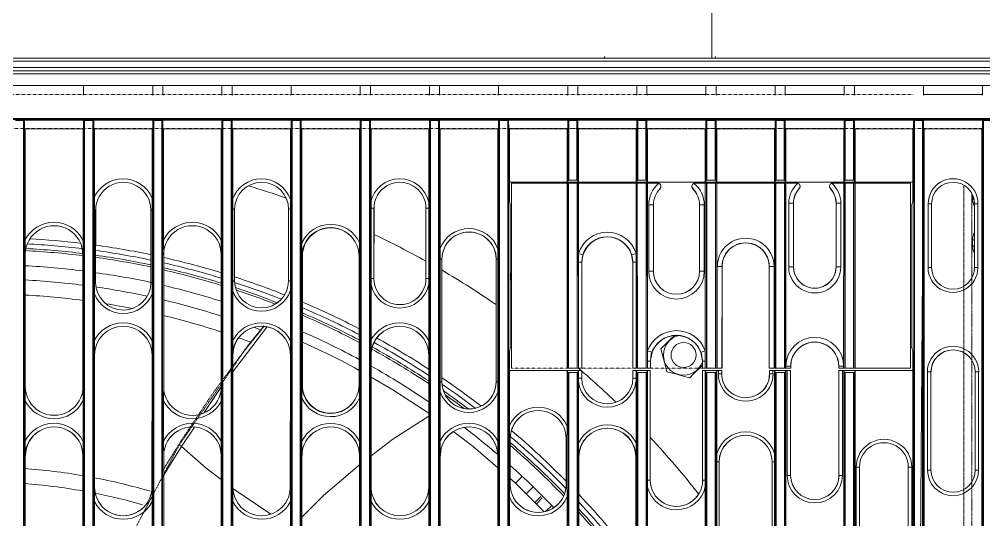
# Model space of a CAD drawing. Extents: x 43000 to 200282, y 3579 to 63943.
# Drawn here: x 113765 to 114378, y 34855 to 35173 of the extents above; entities that cross this region are included whole.
import ezdxf

# ---------------------------------------------------------------- set-up
doc = ezdxf.new("R2010")
doc.units = 0
doc.header["$MEASUREMENT"] = 0
doc.linetypes.add('PDF_IMPORT', pattern=[1, 0.8, -0.2])
doc.layers.get('0').update_dxf_attribs({"linetype": 'CONTINUOUS'})
doc.layers.add('PDF5_Geometry', color=7, linetype='CONTINUOUS')

# ---------------------------------------------------------------- blocks, each defined once
blk = doc.blocks.new('pohlad vonkajšia')
at = {"layer": 'PDF5_Geometry', "lineweight": 13}
for points in [[(15997.31, 2769.84), (16078.86, 2777.59), (16160.36, 2782.27), (16241.87, 2784.7), (16323.35, 2785.74), (16404.85, 2786.05), (16486.34, 2786.1), (16567.82, 2786.1), (16567.82, 2784.33), (16567.82, 2778.94), (16567.82, 2769.84)], [(17139.65, 2768.85), (17139.65, 2766.86), (17138.87, 2766.86), (15996.76, 2766.86), (15996.76, 2766.84)], [(15996.76, 2766.84), (15996.57, 2765.87), (15996.76, 2765.84), (15996.81, 2765.84), (17138.82, 2765.84), (17138.87, 2765.87), (17138.87, 2765.84), (17139.04, 2765.87), (17138.87, 2766.84)], [(17113.2, 2765.84), (17113.2, 2765.56), (17113.2, 2764.85), (16015.76, 2764.85), (16015.76, 2761.09)], [(16657.28, 2761.09), (16038.29, 2761.09)], [(16368.15, 2760.88), (16368.15, 2758.28), (16367.94, 2758.09)], [(16390.13, 2760.88), (16390.13, 2758.28), (16389.92, 2758.09)], [(16393.54, 2758.09), (16393.35, 2758.28), (16393.35, 2760.88)], [(16412.09, 2760.88), (16412.09, 2758.28), (16411.88, 2758.09)], [(16415.53, 2758.09), (16415.32, 2758.28), (16415.32, 2760.88)], [(16434.07, 2760.88), (16434.07, 2758.28), (16433.87, 2758.09)], [(16456.06, 2760.88), (16456.06, 2758.28), (16455.85, 2758.09)], [(16459.49, 2758.09), (16459.28, 2758.28), (16459.28, 2760.88)], [(16478.04, 2760.88), (16478.04, 2758.28), (16477.83, 2758.09)], [(16481.47, 2758.09), (16481.26, 2758.28), (16481.26, 2760.88)], [(16500.02, 2760.88), (16500.02, 2758.28), (16499.81, 2758.09)], [(16522, 2760.88), (16522, 2758.28), (16521.8, 2758.09)], [(16525.44, 2758.09), (16525.23, 2758.28), (16525.23, 2760.88)], [(16543.99, 2760.88), (16543.99, 2758.28), (16543.78, 2758.09)], [(16547.38, 2758.09), (16547.17, 2758.28), (16547.17, 2760.88)], [(16565.93, 2760.88), (16565.93, 2758.28), (16565.72, 2758.09)], [(16569.37, 2758.09), (16569.16, 2758.28), (16569.16, 2760.88)], [(16587.93, 2760.88), (16587.93, 2758.28), (16587.71, 2758.09)], [(16591.36, 2758.09), (16591.16, 2758.28), (16591.16, 2760.88)], [(16609.91, 2760.88), (16609.91, 2758.28), (16609.71, 2758.09)], [(16613.35, 2758.09), (16613.14, 2758.28), (16613.14, 2760.88)], [(16635.33, 2758.09), (16635.12, 2758.28), (16635.12, 2760.88)], [(16653.88, 2760.88), (16653.88, 2758.28), (16653.67, 2758.09)], [(16565.93, 2758.28), (16547.17, 2758.28)], [(16609.91, 2758.28), (16591.16, 2758.28)], [(16653.88, 2758.28), (16635.12, 2758.28)], [(16675.72, 2750.68), (16005.93, 2750.68), (16675.72, 2750.68)], [(16657.28, 2750.3), (16038.29, 2750.3)], [(16656.76, 2749.99), (16654.19, 2749.99), (16654.09, 2749.99), (16653.98, 2749.99), (16653.88, 2750.09), (16635.12, 2750.09), (16635, 2749.99), (16634.9, 2749.99), (16634.81, 2749.99), (16632.21, 2749.99), (16632.1, 2749.99), (16632, 2749.99), (16631.9, 2750.09), (16613.14, 2750.09), (16613.03, 2749.99), (16612.93, 2749.99), (16612.83, 2749.99), (16610.23, 2749.99), (16610.12, 2749.99), (16610.02, 2749.99), (16609.91, 2750.09), (16591.16, 2750.09), (16591.04, 2749.99), (16590.93, 2749.99), (16590.83, 2749.99), (16588.24, 2749.99), (16588.14, 2749.99), (16588.04, 2749.99), (16587.93, 2750.09), (16569.16, 2750.09), (16569.05, 2749.99), (16568.95, 2749.99), (16568.85, 2749.99), (16566.26, 2749.99), (16566.16, 2749.99), (16566.05, 2749.99), (16565.93, 2750.09), (16547.17, 2750.09), (16547.07, 2749.99), (16546.97, 2749.99), (16546.86, 2749.99), (16544.28, 2749.99), (16544.18, 2749.99), (16544.07, 2749.99), (16543.99, 2750.09), (16525.23, 2750.09), (16525.09, 2749.99), (16524.98, 2749.99), (16524.92, 2749.99), (16522.32, 2749.99), (16522.21, 2749.99), (16522.11, 2749.99), (16522, 2750.09), (16503.25, 2750.09), (16503.14, 2749.99), (16503.04, 2749.99), (16502.93, 2749.99), (16500.33, 2749.99), (16500.23, 2749.99), (16500.12, 2749.99), (16500.02, 2750.09), (16481.26, 2750.09), (16481.16, 2749.99), (16481.06, 2749.99), (16480.95, 2749.99), (16478.35, 2749.99), (16478.25, 2749.99), (16478.14, 2749.99), (16478.04, 2750.09), (16459.28, 2750.09), (16459.18, 2749.99), (16459.07, 2749.99), (16458.97, 2749.99), (16456.37, 2749.99), (16456.26, 2749.99), (16456.16, 2749.99), (16456.06, 2750.09), (16437.3, 2750.09), (16437.18, 2749.99), (16437.07, 2749.99), (16436.97, 2749.99), (16434.39, 2749.99), (16434.28, 2749.99), (16434.18, 2749.99), (16434.07, 2750.09), (16415.32, 2750.09), (16415.2, 2749.99), (16415.09, 2749.99), (16415.02, 2749.99), (16412.4, 2749.99), (16412.3, 2749.99), (16412.2, 2749.99), (16412.09, 2750.09), (16393.35, 2750.09), (16393.25, 2749.99), (16393.14, 2749.99), (16393.04, 2749.99), (16390.42, 2749.99), (16390.32, 2749.99), (16390.21, 2749.99), (16390.13, 2750.09), (16371.37, 2750.09), (16371.27, 2749.99), (16371.16, 2749.99), (16371.06, 2749.99), (16368.46, 2749.99), (16368.35, 2749.99), (16368.25, 2749.99), (16368.15, 2750.09), (16349.39, 2750.09), (16349.28, 2749.99), (16349.18, 2749.99), (16349.08, 2749.99), (16346.48, 2749.99)], [(16368.46, 2749.99), (16368.46, 2113.05), (16349.08, 2113.05), (16349.08, 2749.99)], [(16349.08, 2113.05), (16349.18, 2113.15), (16349.18, 2749.99)], [(16349.28, 2749.99), (16349.28, 2113.41), (16349.6, 2123.41)], [(16349.6, 2747.3), (16349.39, 2747.47), (16349.39, 2750.09)], [(16368.15, 2750.09), (16368.15, 2747.47), (16367.94, 2747.3)], [(16368.25, 2749.99), (16368.25, 2113.41)], [(16368.35, 2749.99), (16368.35, 2113.15), (16368.46, 2113.05)], [(16390.42, 2749.99), (16390.42, 2113.05), (16371.06, 2113.05), (16371.06, 2749.99)], [(16371.06, 2113.05), (16371.16, 2113.15), (16371.16, 2749.99)], [(16371.58, 2721.58), (16371.58, 2698.5), (16371.58, 2696.33), (16371.58, 2694.88), (16371.58, 2679.99), (16371.58, 2679.52), (16371.58, 2677.45), (16371.6, 2676.41), (16371.6, 2675.43), (16371.6, 2633.44), (16371.6, 2633.3), (16371.6, 2632.78), (16371.58, 2630.7), (16371.58, 2628.86), (16371.58, 2616.05)], [(16371.27, 2113.41), (16371.27, 2749.99)], [(16371.58, 2747.3), (16371.37, 2747.47), (16371.37, 2750.09)], [(16390.21, 2113.41), (16390.13, 2750.09), (16390.13, 2747.47), (16389.92, 2747.3)], [(16390.32, 2749.99), (16390.32, 2113.15), (16390.42, 2113.05)], [(16412.4, 2749.99), (16412.4, 2113.05), (16393.04, 2113.05), (16393.04, 2749.99)], [(16393.04, 2113.05), (16393.14, 2113.15), (16393.14, 2749.99)], [(16393.25, 2749.99), (16393.25, 2113.41)], [(16393.58, 2601.47), (16393.58, 2643.44), (16393.58, 2644.45), (16393.54, 2645.47), (16393.54, 2647.53), (16393.54, 2648), (16393.54, 2660.85), (16393.54, 2662.65), (16393.58, 2664.76), (16393.58, 2665.28), (16393.58, 2665.42), (16393.58, 2707.38), (16393.58, 2665.42), (16393.58, 2707.38), (16393.58, 2708.42), (16393.54, 2709.44), (16393.54, 2711.5), (16393.54, 2711.97), (16393.54, 2747.3), (16411.88, 2747.3), (16411.88, 2711.97), (16411.88, 2710.15), (16411.87, 2708.05), (16411.87, 2707.53), (16411.87, 2707.38), (16411.87, 2665.42), (16411.87, 2664.37), (16411.88, 2661), (16411.88, 2660.85), (16411.88, 2648), (16411.88, 2646.2), (16411.87, 2644.08), (16411.87, 2643.56), (16411.87, 2643.44), (16411.87, 2601.47)], [(16412.2, 2113.41), (16412.2, 2749.99)], [(16393.54, 2747.3), (16393.35, 2747.47), (16393.35, 2750.09)], [(16412.09, 2750.09), (16412.09, 2747.47), (16411.88, 2747.3)], [(16412.3, 2749.99), (16412.3, 2113.15), (16412.4, 2113.05)], [(16434.39, 2749.99), (16434.39, 2113.05), (16415.02, 2113.05), (16415.02, 2749.99)], [(16415.02, 2113.05), (16415.09, 2113.15), (16415.09, 2749.99)], [(16415.2, 2749.99), (16415.2, 2113.41), (16434.18, 2113.41), (16434.18, 2749.99)], [(16415.53, 2747.3), (16415.32, 2747.47), (16415.32, 2750.09)], [(16434.07, 2750.09), (16434.07, 2747.47), (16433.87, 2747.3)], [(16434.28, 2749.99), (16434.28, 2113.15), (16434.39, 2113.05)], [(16456.37, 2749.99), (16456.37, 2113.05), (16436.97, 2113.05), (16436.97, 2749.99)], [(16437.07, 2113.15), (16437.18, 2749.99), (16437.18, 2113.41)], [(16437.51, 2747.3), (16437.3, 2747.47), (16437.3, 2750.09)], [(16456.06, 2750.09), (16456.06, 2747.47), (16455.85, 2747.3)], [(16456.16, 2749.99), (16456.16, 2113.41), (16455.85, 2123.41)], [(16456.26, 2749.99), (16456.26, 2113.15), (16456.37, 2113.05)], [(16478.35, 2749.99), (16478.35, 2113.05), (16458.97, 2113.05), (16458.97, 2749.99)], [(16458.97, 2113.05), (16459.07, 2113.15), (16459.07, 2749.99)], [(16459.18, 2749.99), (16459.18, 2113.41)], [(16459.49, 2616.05), (16459.49, 2628.86), (16459.49, 2630.7), (16459.49, 2632.78), (16459.49, 2633.3), (16459.49, 2633.44), (16459.49, 2675.43), (16459.49, 2676.41), (16459.49, 2677.45), (16459.49, 2679.52), (16459.49, 2679.99), (16459.49, 2697.79), (16459.49, 2699.73), (16459.49, 2722.08)], [(16478.14, 2749.99), (16478.14, 2113.41), (16459.18, 2113.41)], [(16459.49, 2747.3), (16459.28, 2747.47), (16459.28, 2750.09)], [(16478.04, 2750.09), (16478.04, 2747.47), (16477.83, 2747.3)], [(16478.25, 2749.99), (16478.25, 2113.15), (16478.35, 2113.05)], [(16500.33, 2749.99), (16500.33, 2113.05), (16480.95, 2113.05), (16480.95, 2749.99)], [(16480.95, 2113.05), (16481.06, 2113.15), (16481.06, 2749.99)], [(16481.16, 2749.99), (16481.16, 2113.41)], [(16481.47, 2601.47), (16481.47, 2643.44), (16481.47, 2644.45), (16481.47, 2645.47), (16481.47, 2647.53), (16481.47, 2648), (16481.47, 2663.67), (16481.47, 2664.71), (16481.47, 2666.88), (16481.47, 2705.92)], [(16481.47, 2747.3), (16481.26, 2747.47), (16481.26, 2750.09)], [(16500.12, 2113.41), (16500.02, 2750.09), (16500.02, 2747.47), (16499.81, 2747.3)], [(16500.23, 2749.99), (16500.23, 2113.15), (16500.33, 2113.05)], [(16502.93, 2749.99), (16502.93, 2113.05), (16522.32, 2113.05)], [(16502.93, 2113.05), (16503.04, 2113.15), (16503.04, 2749.99)], [(16522, 2750.09), (16522, 2747.47), (16521.8, 2747.3)], [(16522.11, 2749.99), (16522.11, 2730.97), (16521.8, 2730.4)], [(16522.21, 2749.99), (16522.21, 2731.01), (16522.21, 2730.97), (16522.11, 2730.97)], [(16522.32, 2749.99), (16522.32, 2731.01), (16522.21, 2731.01)], [(16524.98, 2749.99), (16524.98, 2731.01), (16524.92, 2731.01), (16524.92, 2749.99)], [(16525.44, 2730.4), (16525.09, 2730.97), (16525.09, 2749.99)], [(16525.44, 2747.3), (16525.23, 2747.47), (16525.23, 2750.09)], [(16543.99, 2750.09), (16543.99, 2747.47), (16543.78, 2747.3)], [(16544.07, 2749.99), (16544.07, 2730.97), (16543.78, 2730.4)], [(16544.18, 2749.99), (16544.18, 2731.01), (16544.18, 2730.97), (16544.07, 2730.97)], [(16544.28, 2749.99), (16544.28, 2731.01), (16544.18, 2731.01)], [(16546.97, 2749.99), (16546.97, 2731.01), (16546.86, 2731.01), (16546.86, 2749.99)], [(16547.38, 2730.4), (16547.07, 2730.97), (16547.07, 2749.99)], [(16547.38, 2747.3), (16547.17, 2747.47), (16547.17, 2750.09)], [(16565.93, 2750.09), (16565.93, 2747.47), (16565.72, 2747.3)], [(16566.05, 2749.99), (16566.05, 2730.97), (16565.72, 2730.4)], [(16566.16, 2749.99), (16566.16, 2731.01), (16566.16, 2730.97), (16566.05, 2730.97)], [(16566.26, 2749.99), (16566.26, 2731.01), (16566.16, 2731.01)], [(16568.95, 2749.99), (16568.95, 2731.01), (16568.85, 2731.01), (16568.85, 2749.99)], [(16569.05, 2749.99), (16569.05, 2730.97)], [(16569.37, 2747.3), (16569.16, 2747.47), (16569.16, 2750.09)], [(16587.93, 2750.09), (16587.93, 2747.47), (16587.71, 2747.3)], [(16588.04, 2749.99), (16588.04, 2730.97), (16587.71, 2730.4)], [(16588.14, 2749.99), (16588.14, 2731.01), (16588.14, 2730.97), (16588.04, 2730.97)], [(16588.24, 2749.99), (16588.24, 2731.01), (16588.14, 2731.01)], [(16590.93, 2749.99), (16590.93, 2731.01), (16590.83, 2731.01), (16590.83, 2749.99)], [(16591.04, 2749.99), (16591.04, 2730.97)], [(16591.36, 2747.3), (16591.16, 2747.47), (16591.16, 2750.09)], [(16609.91, 2750.09), (16609.91, 2747.47), (16609.71, 2747.3)], [(16610.02, 2749.99), (16610.02, 2730.97), (16609.71, 2730.4)], [(16610.12, 2749.99), (16610.12, 2731.01)], [(16610.23, 2749.99), (16610.23, 2731.01), (16612.83, 2731.01), (16612.93, 2731.01), (16612.93, 2749.99)], [(16612.83, 2749.99), (16612.83, 2731.01)], [(16632.21, 2749.99), (16632.21, 2113.05), (16612.83, 2113.05)], [(16613.35, 2730.4), (16613.03, 2730.97), (16613.03, 2749.99)], [(16613.35, 2747.3), (16613.14, 2747.47), (16613.14, 2750.09)], [(16632, 2749.99), (16632, 2113.41), (16631.69, 2123.41), (16613.35, 2123.41)], [(16631.9, 2750.09), (16631.9, 2747.47), (16631.69, 2747.3)], [(16632.21, 2113.05), (16632.1, 2113.15), (16632.1, 2749.99)], [(16654.19, 2749.99), (16654.19, 2113.05), (16634.81, 2113.05), (16634.81, 2749.99)], [(16634.81, 2113.05), (16634.9, 2113.15), (16634.9, 2749.99)], [(16635.33, 2544.9), (16635.33, 2508.17), (16635.33, 2506.89), (16635.33, 2484.12), (16635.33, 2482.72), (16635.33, 2481.59), (16635.33, 2443.61), (16635.33, 2441.41), (16635.33, 2441.1), (16635.33, 2420.17), (16635.33, 2418.75), (16635.33, 2417.66), (16635.33, 2379.66), (16635.33, 2377.45), (16635.33, 2377.14), (16635.33, 2354.35), (16635.33, 2354), (16635.33, 2353.1), (16635.33, 2316.35), (16635.33, 2315.06), (16635.33, 2123.41), (16635, 2113.41), (16635, 2749.99)], [(16653.98, 2749.99), (16653.98, 2113.41), (16635, 2113.41)], [(16652.46, 2750.68), (16652.46, 2750.3)], [(16653.88, 2750.09), (16653.88, 2747.47), (16653.67, 2747.3)], [(16654.09, 2749.99), (16654.09, 2113.15), (16654.19, 2113.05)], [(16635.33, 2747.3), (16635.12, 2747.47)], [(16380.75, 2730.35), (16380.73, 2730.35)], [(16468.68, 2730.35), (16468.64, 2730.35)], [(16503.45, 2730.4), (16503.47, 2730.38)], [(16609.32, 2670.49), (16608.22, 2670.54), (16608.22, 2637.17), (16608.22, 2670.54), (16631.67, 2670.54), (16631.67, 2676.59), (16631.38, 2677.87), (16631.38, 2723.05), (16631.67, 2724.3), (16631.67, 2730.38), (16503.47, 2730.38), (16503.47, 2724.3), (16503.73, 2723.05), (16504.15, 2723.05)], [(16522.23, 2671.21), (16522.23, 2730.09), (16522.16, 2730.09), (16522.12, 2730.09), (16521.8, 2730.09), (16504.15, 2730.09), (16504.15, 2671.21)], [(16521.8, 2730.09), (16521.8, 2671.21), (16522.12, 2671.21), (16522.16, 2671.21), (16522.23, 2671.21), (16524.97, 2671.21), (16524.97, 2730.09)], [(16522.12, 2671.21), (16522.12, 2730.09)], [(16522.23, 2730.09), (16524.97, 2730.09), (16525.04, 2730.09), (16525.09, 2730.09)], [(16524.92, 2731.01), (16522.32, 2731.01)], [(16525.09, 2730.97), (16524.98, 2730.97), (16524.98, 2731.01)], [(16546.97, 2730.09), (16546.97, 2671.21), (16544.21, 2671.21), (16544.12, 2671.21), (16544.11, 2671.21), (16543.74, 2671.21), (16542.68, 2671.25)], [(16543.74, 2730.09), (16543.74, 2707.74), (16543.74, 2704.91), (16543.74, 2671.21)], [(16544.11, 2671.21), (16544.11, 2730.09), (16544.12, 2730.09), (16544.21, 2730.09), (16546.97, 2730.09), (16547.02, 2730.09), (16547.07, 2730.09), (16547.4, 2730.09), (16550.62, 2730.09), (16550.97, 2730.03), (16550.99, 2730.03), (16551.25, 2729.88), (16551.46, 2729.67), (16551.56, 2729.46), (16551.63, 2729.1), (16551.56, 2728.68), (16551.39, 2728.34), (16551.35, 2728.34), (16551.39, 2728.32), (16551.63, 2728.75), (16551.61, 2729.36), (16551.58, 2729.41), (16551.56, 2729.46)], [(16546.86, 2731.01), (16544.28, 2731.01)], [(16547.07, 2730.97), (16546.97, 2730.97), (16546.97, 2731.01)], [(16547.4, 2730.09), (16547.4, 2676.8), (16547.4, 2673.43), (16547.4, 2671.21)], [(16566.09, 2730.09), (16565.72, 2730.09), (16562.5, 2730.09), (16562.17, 2730.03), (16562.14, 2730.03), (16561.88, 2729.88), (16561.7, 2729.67), (16561.56, 2729.46), (16561.49, 2729.1), (16561.56, 2728.68), (16561.75, 2728.34), (16561.75, 2728.32), (16561.49, 2728.75), (16561.46, 2729.15), (16561.55, 2729.36)], [(16561.56, 2729.46), (16561.55, 2729.41), (16561.51, 2729.36)], [(16565.72, 2730.09), (16565.72, 2676.8), (16565.72, 2673.43), (16565.72, 2671.21)], [(16568.95, 2730.09), (16568.95, 2671.21), (16566.19, 2671.21), (16566.19, 2730.09)], [(16568.85, 2731.01), (16566.26, 2731.01)], [(16569.37, 2730.4), (16569.05, 2730.97), (16568.95, 2730.97), (16568.95, 2731.01)], [(16569.02, 2730.09), (16569.02, 2671.21)], [(16587.57, 2671.21), (16587.57, 2703.56), (16586.55, 2703.56), (16586.08, 2703.56), (16586.08, 2671.27), (16586.08, 2671.25), (16587.57, 2671.21), (16587.71, 2671.21), (16587.71, 2730.09)], [(16588.07, 2671.21), (16588.07, 2730.09)], [(16595.79, 2729.38), (16595.85, 2728.79), (16595.59, 2728.37), (16595.59, 2728.34), (16595.59, 2728.37), (16595.79, 2728.68), (16595.84, 2729.15), (16595.75, 2729.46), (16595.63, 2729.72), (16595.44, 2729.91), (16595.16, 2730.03), (16595.13, 2730.07), (16594.83, 2730.09), (16591.36, 2730.09), (16591, 2730.09), (16590.98, 2730.09), (16590.93, 2730.09), (16588.17, 2730.09)], [(16590.93, 2730.09), (16590.93, 2671.21), (16588.17, 2671.21)], [(16590.83, 2731.01), (16588.24, 2731.01)], [(16591.36, 2730.4), (16591.04, 2730.97), (16590.93, 2730.97), (16590.93, 2731.01)], [(16591.36, 2730.09), (16591.36, 2671.21), (16591, 2671.21), (16590.98, 2671.21), (16590.93, 2671.21)], [(16591, 2730.09), (16591, 2671.21)], [(16595.8, 2729.38), (16595.79, 2729.45), (16595.75, 2729.5)], [(16605.3, 2729.5), (16605.27, 2729.45), (16605.27, 2729.38), (16605.2, 2729.17), (16605.22, 2728.79), (16605.48, 2728.37), (16605.48, 2728.34), (16605.48, 2728.37), (16605.27, 2728.68), (16605.22, 2729.15), (16605.3, 2729.46), (16605.42, 2729.72), (16605.63, 2729.91), (16605.89, 2730.03), (16606.22, 2730.09), (16609.71, 2730.09), (16610.05, 2730.09), (16610.05, 2671.21)], [(16610.14, 2671.21), (16610.07, 2671.21), (16610.05, 2671.21), (16609.71, 2671.21), (16609.69, 2671.21), (16608.16, 2671.25), (16608.16, 2671.27), (16608.16, 2671.89), (16608.65, 2671.89), (16609.69, 2671.89), (16609.69, 2671.21), (16609.71, 2730.09)], [(16610.23, 2731.01), (16610.12, 2731.01), (16610.12, 2730.97), (16610.02, 2730.97)], [(16610.05, 2730.09), (16610.07, 2730.09), (16610.14, 2730.09), (16612.88, 2730.09), (16612.97, 2730.09), (16612.98, 2730.09), (16613.35, 2730.09)], [(16610.14, 2730.09), (16610.14, 2671.21), (16612.88, 2671.21), (16612.88, 2730.09)], [(16613.03, 2730.97), (16612.93, 2730.97), (16612.93, 2731.01)], [(16612.98, 2730.09), (16612.98, 2671.21)], [(16631.69, 2730.4), (16631.67, 2730.38)], [(16650.83, 2725.04), (16650.65, 2725.04)], [(16477.83, 2699.73), (16477.19, 2699.73), (16476.93, 2699.73), (16476.93, 2722.08), (16477.19, 2722.08), (16477.83, 2722.08)], [(16549.24, 2723.17), (16549.24, 2723.17)], [(16549.24, 2702.07), (16549.24, 2723.17), (16549.24, 2702.07)], [(16630.94, 2723.05), (16631.38, 2723.05)], [(16637.65, 2723.53), (16637.65, 2703.22), (16637.65, 2723.53)], [(16651.31, 2703.22), (16651.31, 2723.53), (16651.31, 2703.22)], [(16389.92, 2698.5), (16389.63, 2698.5), (16389.5, 2698.5), (16389.5, 2721.58), (16389.63, 2721.58), (16389.92, 2721.58)], [(16415.53, 2616.05), (16415.53, 2628.86), (16415.53, 2630.7), (16415.56, 2632.78), (16415.56, 2633.3), (16415.56, 2633.44), (16415.56, 2675.43), (16415.53, 2676.41), (16415.53, 2677.45), (16415.53, 2679.52), (16415.53, 2679.99), (16415.53, 2695.88), (16415.53, 2696.77), (16415.53, 2698.97), (16415.53, 2721.78)], [(16433.87, 2721.78), (16433.43, 2721.78), (16433.28, 2721.78), (16433.28, 2698.97), (16433.43, 2698.97), (16433.87, 2698.97)], [(16650.83, 2713.31), (16650.83, 2713.25), (16650.83, 2713.22), (16650.81, 2713.2), (16650.78, 2713.01), (16650.72, 2712.8), (16650.67, 2712.63), (16650.65, 2712.44), (16650.62, 2712.28), (16650.62, 2712.18), (16650.62, 2712.13), (16650.65, 2712.13), (16650.83, 2712.13)], [(16650.65, 2712.13), (16650.67, 2712.16), (16650.72, 2712.18), (16650.76, 2712.23), (16650.81, 2712.28), (16650.83, 2712.28), (16650.83, 2712.27), (16650.83, 2712.21), (16650.83, 2712.16), (16650.83, 2712.07), (16650.83, 2712.02), (16650.81, 2711.99), (16650.78, 2711.87), (16650.72, 2711.71), (16650.67, 2711.55), (16650.65, 2711.4), (16650.62, 2711.26), (16650.62, 2711.09), (16650.62, 2710.95), (16650.65, 2710.79), (16650.67, 2710.64), (16650.72, 2710.48), (16650.76, 2710.32), (16650.81, 2710.2), (16650.83, 2710.12), (16650.83, 2710.06), (16650.83, 2709.99), (16650.83, 2709.94), (16650.83, 2709.91), (16650.83, 2709.87), (16650.81, 2709.87), (16650.78, 2709.96), (16650.72, 2709.99), (16650.67, 2710.05), (16650.65, 2710.06), (16650.62, 2710.06), (16650.62, 2710.01), (16650.62, 2709.91), (16650.65, 2709.77), (16650.65, 2709.75), (16650.67, 2709.56), (16650.72, 2709.39), (16650.76, 2709.18), (16650.81, 2708.97), (16650.83, 2708.92), (16650.83, 2708.88), (16650.83, 2708.87)], [(16650.83, 2710.06), (16650.65, 2710.06)], [(16349.61, 2707.38), (16349.61, 2665.42), (16349.61, 2665.28), (16349.61, 2664.76), (16349.6, 2662.65), (16349.6, 2660.85), (16349.6, 2648), (16349.6, 2647.53), (16349.61, 2645.47), (16349.61, 2644.45), (16349.61, 2643.44), (16349.61, 2601.47)], [(16455.85, 2706.86), (16455.74, 2706.86), (16455.69, 2706.86), (16455.69, 2665.94), (16455.74, 2665.94), (16455.85, 2665.94)], [(16455.69, 2706.86), (16455.69, 2665.94)], [(16499.81, 2705.92), (16499.4, 2705.92), (16499.28, 2705.92), (16499.28, 2666.88), (16499.4, 2666.88), (16499.81, 2666.88)], [(16542.67, 2704.91), (16542.68, 2704.91), (16542.67, 2671.27), (16542.67, 2704.91), (16542.67, 2671.27)], [(16542.68, 2704.91), (16543, 2704.91), (16543.74, 2704.91)], [(16586.08, 2703.56), (16586.08, 2671.27), (16586.08, 2703.56)], [(16415.09, 2669.51), (16426.39, 2684.27), (16426.36, 2684.27), (16426.34, 2684.3), (16426.26, 2684.32), (16426.13, 2684.37), (16425.93, 2684.46), (16425.72, 2684.53), (16425.56, 2684.58)], [(16455.69, 2670.54), (16454.17, 2671.42), (16449.97, 2673.64), (16445.69, 2675.81), (16437.66, 2679.53)], [(16555.79, 2681.58), (16554.56, 2680.35), (16552.84, 2678.63), (16551.56, 2677.35), (16552.41, 2674.2), (16553.03, 2671.87), (16553.52, 2670.12), (16556.69, 2669.29), (16559.02, 2668.65), (16560.77, 2668.18), (16562.03, 2669.46), (16563.73, 2671.16), (16564.82, 2672.25)], [(16503.73, 2677.87), (16504.15, 2677.87)], [(16631.38, 2677.87), (16630.94, 2677.87)], [(16503.47, 2670.54), (16503.45, 2670.49)], [(16521.8, 2670.49), (16522.11, 2669.91), (16522.11, 2113.41)], [(16522.11, 2669.91), (16522.21, 2669.91)], [(16522.21, 2669.91), (16522.21, 2669.91)], [(16522.32, 2669.91), (16524.92, 2669.91), (16524.98, 2669.91), (16524.92, 2113.05), (16524.98, 2113.15), (16524.98, 2669.91), (16525.09, 2669.91)], [(16544.07, 2669.91), (16544.18, 2669.91), (16544.18, 2113.15), (16524.98, 2113.15)], [(16524.98, 2669.91), (16524.98, 2669.91)], [(16525.09, 2113.41), (16525.09, 2669.91), (16525.44, 2670.49), (16525.44, 2668.06), (16525.44, 2666.97), (16525.44, 2647.46), (16525.44, 2646.93), (16525.44, 2645), (16525.44, 2643.04), (16525.44, 2601.87)], [(16525.44, 2668.06), (16526.15, 2668.06), (16526.46, 2668.06), (16526.46, 2670.54), (16525.44, 2670.49)], [(16543.78, 2670.49), (16542.74, 2670.54), (16542.74, 2668.06), (16543.05, 2668.06), (16543.78, 2668.06)], [(16543.74, 2601.87), (16543.74, 2643.04), (16543.74, 2644.85), (16543.78, 2647.46), (16543.78, 2666.97), (16543.78, 2668.06), (16543.78, 2670.49), (16544.07, 2669.91), (16544.07, 2113.41)], [(16544.18, 2669.91), (16544.28, 2669.91), (16544.28, 2113.05), (16544.18, 2113.15)], [(16544.28, 2669.91), (16546.86, 2669.91), (16546.97, 2669.91), (16546.86, 2113.05), (16546.97, 2113.15), (16546.97, 2669.91), (16547.07, 2669.91)], [(16546.97, 2669.91), (16546.97, 2669.91)], [(16566.05, 2669.91), (16566.16, 2669.91), (16566.16, 2113.15), (16546.97, 2113.15)], [(16547.07, 2113.41), (16547.07, 2669.91), (16547.38, 2670.49), (16547.38, 2635.66), (16547.38, 2633.46), (16547.38, 2615.84)], [(16547.38, 2670.49), (16548.23, 2670.54), (16548.23, 2635.66), (16548.01, 2635.66), (16547.38, 2635.66)], [(16548.23, 2670.54), (16548.23, 2670.54)], [(16565.72, 2670.49), (16564.89, 2670.54), (16564.89, 2635.66), (16565.15, 2635.66), (16565.72, 2635.66)], [(16565.72, 2615.84), (16565.72, 2633.46), (16565.72, 2634.95), (16565.72, 2635.66), (16565.72, 2670.49), (16566.05, 2669.91), (16566.05, 2113.41)], [(16566.16, 2669.91), (16566.26, 2669.91), (16566.26, 2113.05), (16566.16, 2113.15)], [(16566.26, 2669.91), (16568.85, 2669.91)], [(16588.04, 2669.91), (16588.14, 2669.91), (16588.14, 2113.15), (16588.24, 2113.05), (16568.85, 2113.05)], [(16568.95, 2671.21), (16569, 2671.21), (16569.02, 2671.21), (16569.37, 2671.21)], [(16568.95, 2669.91), (16569.05, 2669.91), (16569.05, 2113.41)], [(16569.37, 2603.43), (16569.37, 2641.5)], [(16568.95, 2669.91), (16568.95, 2669.91)], [(16569.05, 2669.91), (16569.37, 2670.49)], [(16587.24, 2670.49), (16586.13, 2670.54), (16592.84, 2670.54), (16591.73, 2670.49)], [(16587.71, 2670.49), (16588.04, 2669.91), (16588.04, 2113.41)], [(16588.14, 2669.91), (16588.24, 2669.91), (16588.24, 2113.05)], [(16588.24, 2669.91), (16590.83, 2669.91), (16590.93, 2669.91), (16590.83, 2113.05), (16590.93, 2113.15), (16590.93, 2669.91), (16591.04, 2669.91)], [(16590.93, 2669.91), (16590.93, 2669.91)], [(16591.36, 2670.49), (16591.04, 2669.91), (16591.04, 2113.41)], [(16592.89, 2671.27), (16592.89, 2671.89), (16592.89, 2671.25)], [(16592.89, 2671.89), (16592.89, 2671.89)], [(16608.16, 2671.89), (16608.16, 2671.27), (16608.16, 2671.89)], [(16609.71, 2670.49), (16610.02, 2669.91), (16610.02, 2113.41)], [(16610.02, 2669.91), (16610.12, 2669.91)], [(16610.23, 2669.91), (16612.83, 2669.91)], [(16612.88, 2671.21), (16612.97, 2671.21), (16612.98, 2671.21), (16613.35, 2671.21)], [(16612.93, 2669.91), (16612.93, 2669.91)], [(16612.93, 2669.91), (16613.03, 2669.91)], [(16613.03, 2113.41), (16613.03, 2669.91), (16613.35, 2670.49)], [(16613.35, 2579.58), (16613.35, 2670.49), (16631.69, 2670.49), (16631.69, 2579.58)], [(16631.69, 2670.49), (16631.67, 2670.54)], [(16477.81, 2656.91), (16466.42, 2664.35), (16459.49, 2668.37)], [(16459.49, 2643.35), (16466.46, 2648.62), (16477.81, 2655.94)], [(16398.54, 2646.86), (16398.71, 2646.75), (16398.88, 2646.61), (16399.07, 2646.49), (16399.18, 2646.44), (16399.25, 2646.39), (16403.36, 2652.49)], [(16499.78, 2639.58), (16491.94, 2646.39), (16485.77, 2650.98)], [(16503.45, 2648.88), (16503.45, 2634.27), (16503.45, 2632.05), (16503.45, 2630.3), (16503.45, 2616.05)], [(16393.14, 2636.39), (16394.9, 2639.38), (16399.25, 2646.39), (16407.12, 2639.49), (16411.87, 2635.81)], [(16437.07, 2623.49), (16444.42, 2630.72), (16455.83, 2640.56)], [(16587.71, 2641.5), (16587.19, 2641.5), (16586.98, 2641.5), (16586.98, 2603.43), (16587.19, 2603.43), (16587.71, 2603.43)], [(16514.39, 2625.71), (16505.31, 2634.79), (16503.73, 2636.18)], [(16507.53, 2636.85), (16505.41, 2634.72)], [(16415.21, 2633.2), (16415.56, 2632.94), (16427.68, 2624.84)], [(16508.79, 2631.32), (16510.98, 2633.54)], [(16511.6, 2628.5), (16513.46, 2630.49)], [(16512.07, 2628.06), (16513.89, 2630.04)], [(16516.94, 2627.61), (16514.98, 2625.71)]]:
    blk.add_lwpolyline(points, dxfattribs=at)
for points in [[(17138.87, 2768.85), (17139.65, 2768.85), (15996.76, 2768.85), (15996.76, 2769.53), (15996.76, 2769.84), (17138.87, 2769.84), (17138.87, 2769.55)], [(16503.45, 2747.3), (16521.8, 2747.3), (16521.8, 2730.4), (16503.45, 2730.4)], [(16525.44, 2747.3), (16543.78, 2747.3), (16543.78, 2730.4), (16525.44, 2730.4)], [(16547.38, 2747.3), (16565.72, 2747.3), (16565.72, 2730.4), (16547.38, 2730.4)], [(16569.37, 2747.3), (16587.71, 2747.3), (16587.71, 2730.4), (16569.37, 2730.4)], [(16591.36, 2747.3), (16609.71, 2747.3), (16609.71, 2730.4), (16591.36, 2730.4)], [(16613.35, 2747.3), (16631.69, 2747.3), (16631.69, 2730.4), (16613.35, 2730.4)], [(16630.94, 2730.09), (16613.35, 2730.09), (16613.35, 2671.21), (16630.94, 2671.21)], [(16547.75, 2702.07), (16548.77, 2702.07), (16549.24, 2702.07), (16549.24, 2723.17), (16548.77, 2723.17), (16547.75, 2723.17)], [(16593.74, 2703.44), (16593.77, 2703.44), (16593.77, 2723.74)], [(16522.32, 2113.05), (16522.32, 2669.91), (16522.21, 2669.91), (16522.21, 2113.15)], [(16568.95, 2113.15), (16568.85, 2113.05), (16568.85, 2669.91), (16568.95, 2669.91)], [(16591.36, 2671.89), (16591.36, 2671.21), (16592.89, 2671.25), (16592.89, 2671.27), (16592.89, 2671.89), (16592.42, 2671.89)], [(16592.84, 2670.54), (16592.84, 2637.17)], [(16610.23, 2113.05), (16610.23, 2669.91), (16610.12, 2669.91), (16610.12, 2113.15)], [(16612.93, 2113.15), (16612.83, 2113.05), (16612.83, 2669.91), (16612.93, 2669.91)], [(16393.58, 2643.44), (16393.58, 2601.47)]]:
    blk.add_lwpolyline(points, close=True, dxfattribs=at)
at = {"layer": 'PDF5_Geometry', "linetype": 'PDF_IMPORT', "lineweight": 13, "ltscale": 0.042638}
for points in [[(16631.9, 2758.28), (16283.44, 2758.28)], [(16653.88, 2747.47), (16283.44, 2747.47)]]:
    blk.add_lwpolyline(points, dxfattribs=at)
at = {"layer": 'PDF5_Geometry', "lineweight": 13}
for points in [[(16371.58, 2698.5), (16371.86, 2698.5), (16371.96, 2698.5), (16371.98, 2721.6, -1.00009), (16389.5, 2721.58, 1.00009), (16371.98, 2721.6, -1.00009), (16389.5, 2721.58), (16389.55, 2698.52, -0.99885), (16371.96, 2698.5), (16371.96, 2721.58), (16371.86, 2721.58), (16371.58, 2721.58), (16371.58, 2724.5), (16371.58, 2725.23), (16371.58, 2747.3), (16389.92, 2747.3), (16389.92, 2725.23), (16389.92, 2723.79), (16389.92, 2721.58), (16389.92, 2698.5), (16389.92, 2695.61), (16389.92, 2694.88), (16389.92, 2679.99), (16389.92, 2678.18), (16389.89, 2676.07), (16389.89, 2675.55), (16389.89, 2675.43), (16389.89, 2633.44), (16389.89, 2632.42), (16389.92, 2629.02), (16389.92, 2628.86), (16389.92, 2616.05)], [(16437.54, 2601.47), (16437.54, 2643.44), (16437.51, 2644.45), (16437.51, 2645.47), (16437.51, 2647.53), (16437.51, 2648), (16437.51, 2661.66), (16437.51, 2661.73), (16437.51, 2663.74), (16437.51, 2665.94), (16437.51, 2706.86, -1.001049), (16455.69, 2706.86, 1.001049), (16437.66, 2706.86), (16437.66, 2665.94), (16437.61, 2665.94), (16437.51, 2665.94, 1.002279), (16455.68, 2665.94, -1.002279), (16437.66, 2665.94), (16437.66, 2706.86), (16437.61, 2706.86), (16437.51, 2706.86), (16437.51, 2710.58), (16437.51, 2711.14), (16437.51, 2747.3), (16455.85, 2747.3), (16455.85, 2711.14), (16455.85, 2711.05), (16455.85, 2709.08), (16455.85, 2706.86), (16455.85, 2665.94), (16455.85, 2662.2), (16455.85, 2661.66), (16455.85, 2648), (16455.85, 2646.2), (16455.85, 2644.08), (16455.83, 2643.56), (16455.83, 2643.44), (16455.83, 2601.47)], [(16482.03, 2705.92, -1.001325), (16499.24, 2705.92), (16499.24, 2666.85, -0.998322), (16482.01, 2666.88), (16482.01, 2705.92), (16481.85, 2705.92), (16481.47, 2705.92), (16481.47, 2708.36), (16481.47, 2709.13), (16481.47, 2747.3), (16499.81, 2747.3), (16499.81, 2709.13), (16499.81, 2708.1), (16499.81, 2705.92), (16499.81, 2666.88), (16499.81, 2664.45), (16499.81, 2663.67), (16499.81, 2648), (16499.81, 2646.2), (16499.78, 2644.08), (16499.78, 2643.56), (16499.78, 2643.44), (16499.78, 2601.47)], [(16503.45, 2747.3), (16503.25, 2747.47), (16503.14, 2749.99), (16503.14, 2113.41), (16503.45, 2123.41), (16503.45, 2182.67), (16503.45, 2184.47), (16503.45, 2186.65), (16503.66, 2186.65), (16503.73, 2186.65), (16503.73, 2227, -0.999117), (16521.5, 2227), (16521.5, 2186.65, -1.001901), (16503.73, 2186.65)], [(16367.9, 2707.38, 1.001431), (16349.61, 2707.4, -1.001431), (16367.9, 2707.38), (16367.97, 2665.44, -1.000219), (16349.61, 2665.42), (16349.61, 2707.38), (16349.61, 2708.42), (16349.61, 2709.44), (16349.6, 2711.5), (16349.6, 2711.97), (16349.6, 2747.3), (16367.94, 2747.3), (16367.94, 2711.97), (16367.94, 2710.15), (16367.9, 2708.05), (16367.9, 2707.53), (16367.9, 2707.38), (16367.9, 2665.42), (16367.9, 2664.37), (16367.94, 2661), (16367.94, 2660.85), (16367.94, 2648), (16367.94, 2646.2), (16367.9, 2644.08), (16367.9, 2643.56), (16367.9, 2643.44), (16367.9, 2601.47)], [(16415.53, 2698.97), (16415.94, 2698.97), (16416.13, 2698.97), (16416.13, 2721.78, -0.9996), (16433.28, 2721.78, 0.9996), (16416.13, 2721.78, -0.9996), (16433.28, 2721.78), (16433.26, 2698.96, -0.999579), (16416.13, 2698.97), (16416.13, 2721.78), (16415.94, 2721.78), (16415.53, 2721.78), (16415.53, 2724.09), (16415.53, 2724.87), (16415.53, 2747.3), (16433.87, 2747.3), (16433.87, 2724.87), (16433.87, 2723.98), (16433.87, 2721.78), (16433.87, 2698.97), (16433.87, 2696.7), (16433.87, 2695.88), (16433.87, 2679.99), (16433.85, 2678.18), (16433.85, 2676.07), (16433.85, 2675.55), (16433.85, 2675.43), (16433.85, 2633.44), (16433.85, 2632.42), (16433.87, 2629.02), (16433.87, 2628.86), (16433.87, 2616.05)], [(16459.49, 2699.73), (16460.13, 2699.73), (16460.39, 2699.73), (16460.43, 2722.07, -1.002847), (16476.93, 2722.08, 1.002847), (16460.43, 2722.07, -1.002847), (16476.93, 2722.08), (16476.93, 2699.72, -1.001812), (16460.39, 2699.73), (16460.39, 2722.08), (16460.13, 2722.08), (16459.49, 2722.08), (16459.49, 2722.49), (16459.49, 2724), (16459.49, 2747.3), (16477.83, 2747.3), (16477.83, 2724), (16477.83, 2722.08), (16477.83, 2699.73), (16477.83, 2699.32), (16477.83, 2697.79), (16477.83, 2679.99), (16477.83, 2678.18), (16477.81, 2676.07), (16477.81, 2675.55), (16477.81, 2675.43), (16477.81, 2633.44), (16477.81, 2632.42), (16477.83, 2629.02), (16477.83, 2628.86), (16477.83, 2616.05)], [(16636.33, 2508.17, 1.002525), (16652.61, 2508.19, -1.002525), (16636.33, 2508.17), (16636.33, 2544.9), (16636.02, 2544.9), (16635.33, 2544.9), (16635.33, 2546.19), (16635.33, 2747.3), (16653.67, 2747.3), (16653.67, 2546.19), (16653.67, 2544.9), (16653.67, 2508.17), (16653.67, 2507.25), (16653.67, 2506.89), (16653.67, 2484.12), (16653.67, 2483.78), (16653.67, 2481.59), (16653.67, 2443.61), (16653.67, 2442.48), (16653.67, 2441.1), (16653.67, 2420.17)], [(16544.21, 2671.21), (16544.11, 2730.09), (16543.74, 2730.09), (16525.44, 2730.09), (16525.09, 2730.09), (16524.97, 2671.21), (16525.04, 2671.21), (16525.09, 2671.21), (16525.44, 2671.21), (16526.51, 2671.27), (16526.51, 2671.25), (16526.51, 2704.91), (16526.51, 2671.27), (16526.51, 2704.91), (16526.61, 2706.13), (16526.72, 2706.67, -0.803209), (16542.48, 2706.67), (16542.58, 2706.13), (16542.67, 2704.91), (16542.32, 2707.29), (16542.77, 2707.43), (16543.74, 2707.74, 0.738992), (16525.44, 2707.74), (16526.41, 2707.43), (16526.84, 2707.29), (16526.84, 2707.27), (16526.51, 2704.91), (16526.2, 2704.91), (16525.44, 2704.91)], [(16525.44, 2730.09), (16525.44, 2707.74), (16525.44, 2704.91), (16525.44, 2671.21, -0.012649), (16537.35, 2660.41)], [(16547.07, 2730.09), (16546.97, 2671.21), (16547.02, 2671.21), (16547.07, 2671.21), (16547.4, 2671.21), (16548.28, 2671.25), (16548.32, 2671.27), (16548.32, 2673.43), (16548.28, 2671.25), (16548.32, 2673.43), (16548.28, 2673.43), (16548.28, 2673.8), (16548.8, 2676.28), (16548.39, 2676.43), (16547.4, 2676.8, -0.696761), (16565.72, 2676.8), (16564.77, 2676.43), (16564.34, 2676.28), (16564.84, 2673.8), (16564.84, 2673.43), (16565.1, 2673.43), (16565.72, 2673.43)], [(16547.4, 2673.43), (16548.02, 2673.43), (16548.32, 2673.43), (16548.57, 2675.79, -0.739477), (16564.49, 2675.81), (16564.49, 2675.79), (16564.82, 2673.43), (16564.82, 2671.27), (16564.82, 2673.43), (16564.84, 2673.43), (16564.84, 2671.25), (16565.72, 2671.21), (16566.09, 2671.21), (16566.11, 2671.21), (16566.09, 2671.21), (16566.09, 2730.09), (16566.11, 2730.09), (16566.19, 2730.09), (16568.95, 2730.09), (16569, 2730.09), (16569.02, 2730.09), (16569.37, 2730.09), (16587.71, 2730.09), (16588.07, 2730.09), (16588.09, 2730.09), (16588.17, 2730.09), (16588.17, 2671.21), (16588.09, 2671.21), (16588.07, 2671.21), (16587.71, 2671.21)], [(16549.24, 2723.17, -0.200617), (16551.4, 2728.34, 0.199784), (16549.24, 2723.17, -0.198854), (16551.39, 2728.32)], [(16563.87, 2723.17, 0.201937), (16561.75, 2728.32), (16561.75, 2728.34, -0.200087), (16563.87, 2723.17), (16563.89, 2723.17), (16563.87, 2702.07), (16563.87, 2723.17), (16563.89, 2702.07), (16564.35, 2702.07), (16565.41, 2702.07), (16565.41, 2723.17), (16564.35, 2723.17), (16563.89, 2723.17, 0.20205), (16561.75, 2728.34)], [(16569.37, 2730.09), (16569.37, 2671.21), (16569.52, 2671.21), (16569.52, 2703.56), (16570.54, 2703.56), (16571.01, 2703.56, -0.999657), (16586.08, 2703.56)], [(16593.74, 2723.74, -0.190361), (16595.59, 2728.37, 0.188544), (16593.77, 2723.74, -0.190677), (16595.59, 2728.34)], [(16637.65, 2703.22, 0.999674), (16651.32, 2703.22, -0.999674), (16637.65, 2703.22), (16637.3, 2703.22), (16636.54, 2703.22), (16636.54, 2723.53), (16637.3, 2723.53), (16637.65, 2723.53, -0.997676), (16651.31, 2723.53), (16651.66, 2723.53), (16652.4, 2723.53), (16652.4, 2703.22), (16651.66, 2703.22), (16651.31, 2703.22)], [(16650.65, 2726.38), (16650.62, 2726.26), (16650.62, 2726.06), (16650.62, 2725.91), (16650.65, 2725.79), (16650.65, 2725.75), (16650.67, 2725.6), (16650.72, 2725.44), (16650.76, 2725.32), (16650.81, 2725.16), (16650.83, 2725.11), (16650.83, 2725.02), (16650.83, 2724.97), (16650.83, 2724.92), (16650.83, 2724.87), (16650.81, 2724.87), (16650.78, 2724.92), (16650.72, 2724.97), (16650.67, 2725.02), (16650.65, 2725.04), (16650.62, 2725.04), (16650.62, 2724.97), (16650.62, 2724.89), (16650.65, 2724.76), (16650.65, 2724.73), (16650.67, 2724.52), (16650.72, 2724.35), (16650.76, 2724.14), (16650.81, 2723.95), (16650.83, 2723.9), (16650.83, 2723.88), (16650.83, 2723.85, 0.032199), (16651.31, 2722.6)], [(16503.73, 2723.05), (16503.73, 2677.87), (16503.47, 2676.59), (16503.47, 2670.54), (16526.46, 2670.54), (16526.46, 2668.06, 0.99969), (16542.74, 2668.06), (16542.74, 2670.54), (16548.23, 2670.54), (16548.23, 2635.66, 1.002791), (16564.92, 2635.68)], [(16607.29, 2703.44, -1.002646), (16593.77, 2703.44), (16593.77, 2723.74), (16593.74, 2723.74), (16593.27, 2723.74), (16592.25, 2723.74), (16592.25, 2703.44), (16593.27, 2703.44), (16593.74, 2703.44, 0.998651), (16607.29, 2703.44)], [(16411.87, 2707.38, 1.001431), (16393.53, 2707.36, -1.001431), (16411.87, 2707.38), (16411.97, 2665.39), (16406.48, 2657.17)], [(16481.47, 2666.88), (16481.85, 2666.88), (16482.01, 2666.88), (16482.01, 2705.92, -0.999608), (16499.28, 2705.92)], [(16571.01, 2671.25), (16571.05, 2703.56), (16571.05, 2671.27), (16571.05, 2703.56, -0.999657), (16586.08, 2703.56, 1.00064), (16571.04, 2703.57)], [(16371.96, 2698.5, 0.99885), (16389.55, 2698.52, 0.020062), (16371.98, 2701.6)], [(16563.91, 2702.08, -0.999924), (16549.24, 2702.07, 0.99948), (16563.91, 2702.08)], [(16371.57, 2675.42, -0.999946), (16389.89, 2675.43), (16389.85, 2633.43, -1.000864), (16371.6, 2633.44), (16371.6, 2675.43, -0.998452), (16389.89, 2675.43)], [(16415.5, 2675.41, -0.998731), (16433.85, 2675.43), (16433.82, 2633.42, -0.999648), (16415.56, 2633.44), (16415.56, 2675.43, -0.998452), (16433.85, 2675.43)], [(16459.45, 2675.43, -0.996513), (16477.81, 2675.43), (16477.82, 2633.45, -0.997427), (16459.49, 2633.44), (16459.49, 2675.43, -0.996233), (16477.81, 2675.43)], [(16637.44, 2638.81, 0.996817), (16651.55, 2638.83, -0.996817), (16637.44, 2638.81), (16637.13, 2638.81), (16636.35, 2638.81), (16636.35, 2670.03), (16637.13, 2670.03), (16637.44, 2670.03), (16637.44, 2638.81), (16637.44, 2670.03, -0.999976), (16651.5, 2670.03), (16651.83, 2670.03), (16652.61, 2670.03), (16652.61, 2638.81), (16651.83, 2638.81), (16651.5, 2638.81), (16651.5, 2670.03), (16651.5, 2638.81)], [(16521.76, 2648.88), (16521.59, 2648.88), (16521.5, 2648.88), (16521.5, 2634.27), (16521.59, 2634.27), (16521.53, 2634.27, -1.000936), (16503.73, 2634.27), (16503.73, 2648.88), (16503.66, 2648.88), (16503.45, 2648.88), (16503.45, 2651.95), (16503.45, 2652.85), (16503.45, 2670.49), (16521.8, 2670.49), (16521.8, 2652.85), (16521.8, 2651.09), (16521.76, 2648.88), (16521.76, 2634.27), (16521.8, 2631.22), (16521.8, 2630.3), (16521.8, 2616.05)], [(16569.89, 2670.49), (16570.96, 2670.54), (16570.96, 2669.45), (16570.96, 2670.54), (16564.89, 2670.54), (16564.89, 2635.66, -1.002791), (16548.23, 2635.66)], [(16586.15, 2669.46, -1.00304), (16570.96, 2669.45, 1.00304), (16586.13, 2669.45), (16586.13, 2670.54), (16586.13, 2669.45), (16586.46, 2669.45), (16587.24, 2669.45), (16587.24, 2670.49), (16587.71, 2670.49), (16587.71, 2644.07), (16587.71, 2643.67), (16587.71, 2641.5), (16587.71, 2603.43)], [(16570.96, 2669.45), (16570.65, 2669.45), (16569.89, 2669.45), (16569.89, 2670.49), (16569.37, 2670.49), (16569.37, 2644.07), (16569.37, 2642.68), (16569.37, 2641.5), (16569.9, 2641.5), (16570.11, 2641.5), (16570.11, 2603.43, 1.000017), (16586.98, 2603.43), (16586.98, 2641.5, 0.997081), (16570.14, 2641.53)], [(16591.36, 2612.1), (16591.36, 2670.49), (16591.73, 2670.49), (16591.73, 2637.17), (16592.51, 2637.17), (16592.84, 2637.17, 0.999642), (16608.22, 2637.17), (16608.54, 2637.17), (16609.32, 2637.17), (16609.32, 2670.49), (16609.71, 2670.49), (16609.71, 2612.1)], [(16503.73, 2634.27, 1.000936), (16521.5, 2634.27), (16521.5, 2648.88, 1.002184), (16503.73, 2648.88), (16503.73, 2634.27), (16503.66, 2634.27), (16503.45, 2634.27)], [(16349.61, 2601.47, 1.001156), (16367.92, 2601.49, -1.001156), (16349.61, 2601.47), (16349.61, 2643.44, -1.000879), (16367.9, 2643.44), (16367.9, 2601.47)], [(16411.87, 2643.44, 1.000879), (16393.59, 2643.42, -1.000879), (16411.87, 2643.44), (16411.87, 2601.47, -1.001156), (16393.58, 2601.47, 1.001156), (16411.85, 2601.45)], [(16437.54, 2601.47, 1.00055), (16455.82, 2601.45, -1.00055), (16437.54, 2601.47), (16437.54, 2643.44, -1.000273), (16455.83, 2643.44), (16455.83, 2601.47)], [(16481.47, 2601.47, 0.999742), (16499.81, 2601.49, -0.999742), (16481.47, 2601.47), (16481.47, 2643.44, -0.999464), (16499.78, 2643.44), (16499.78, 2601.47)], [(16525.5, 2643.04), (16525.44, 2601.87), (16525.5, 2601.87), (16525.5, 2643.04), (16525.51, 2643.05, -0.99964), (16543.74, 2643.04), (16543.69, 2643.04), (16543.67, 2643.04), (16543.67, 2601.87), (16543.69, 2601.87), (16543.67, 2601.87), (16543.67, 2643.04, 0.99964), (16525.5, 2643.04)], [(16586.98, 2641.5, 0.997081), (16570.11, 2641.5), (16570.11, 2603.43), (16569.9, 2603.43), (16569.37, 2603.43)], [(16630.25, 2639.78, 1.000608), (16614.73, 2639.76, -1.000608), (16630.25, 2639.78), (16630.58, 2639.78), (16631.32, 2639.78), (16631.32, 2605.11), (16630.58, 2605.11), (16630.25, 2605.11), (16630.25, 2639.78), (16630.25, 2605.11, -1.000276), (16614.77, 2605.11), (16614.46, 2605.11), (16613.66, 2605.11), (16613.66, 2639.78), (16614.46, 2639.78), (16614.77, 2639.78), (16614.77, 2605.11), (16614.77, 2639.78)]]:
    blk.add_lwpolyline(points, format="xyb", dxfattribs=at)
at = {"layer": 'PDF5_Geometry', "linetype": 'PDF_IMPORT', "lineweight": 13, "ltscale": 0.359449}
blk.add_lwpolyline([(16631.69, 2281.69), (16631.69, 2283.15), (16635.12, 2750.09)], dxfattribs=at)
at = {"layer": 'PDF5_Geometry', "linetype": 'PDF_IMPORT', "lineweight": 13, "ltscale": 0.042598}
blk.add_lwpolyline([(16609.91, 2747.47), (16503.25, 2747.47)], dxfattribs=at)
at = {"layer": 'PDF5_Geometry', "lineweight": 13}
for points in [[(16605.42, 2728.37, -0.195189), (16607.28, 2723.74), (16607.31, 2723.74), (16607.28, 2703.44), (16607.28, 2723.74), (16607.31, 2703.44), (16607.78, 2703.44), (16608.8, 2703.44), (16608.8, 2723.74), (16607.78, 2723.74), (16607.31, 2723.74, 0.189764)], [(16608.16, 2671.89, 0.998289), (16592.88, 2671.89, -0.998289)], [(16393.58, 2665.42, 1.000219), (16411.9, 2665.4, -1.000219)]]:
    blk.add_lwpolyline(points, format="xyb", close=True, dxfattribs=at)
at = {"layer": 'PDF5_Geometry', "linetype": 'PDF_IMPORT', "lineweight": 13, "ltscale": 0.121181}
blk.add_lwpolyline([(16647.91, 2729.41), (16647.91, 2154.57)], dxfattribs=at)
at = {"layer": 'PDF5_Geometry', "linetype": 'PDF_IMPORT', "lineweight": 13, "ltscale": 0.113308}
blk.add_lwpolyline([(16650.41, 2187.47), (16650.41, 2726.9)], dxfattribs=at)
at = {"layer": 'PDF5_Geometry', "linetype": 'PDF_IMPORT', "lineweight": 13, "ltscale": 0.023484}
blk.add_lwpolyline([(16365.98, 2575.5), (16373.76, 2599.89), (16398.54, 2646.86), (16418.8, 2676.17), (16425.56, 2684.58)], dxfattribs=at)
at = {"layer": 'PDF5_Geometry', "linetype": 'PDF_IMPORT', "lineweight": 13, "ltscale": 0.016903}
blk.add_lwpolyline([(16425.39, 2684.67), (16420.69, 2678.89), (16409.01, 2663.01), (16398.97, 2647.9), (16393.14, 2638.48)], dxfattribs=at)
at = {"layer": 'PDF5_Geometry', "linetype": 'PDF_IMPORT', "lineweight": 13, "ltscale": 0.040079}
blk.add_lwpolyline([(16504.15, 2671.21), (16571.05, 2671.27), (16569.52, 2671.21)], dxfattribs=at)
at = {"layer": 'PDF5_Geometry', "lineweight": 13}
blk.add_circle((16558.83, 2675.43), 3.98, dxfattribs=at)
for centre, radius, start, end in [((16380.66, 2721.49), 9.98, 22.0131, 158.3214), ((16424.67, 2721.76), 9.71, 18.6537, 161.3462), ((16468.6, 2722.03), 9.44, 12.0461, 168.2722), ((16644.48, 2723.55), 7.92, 359.8846, 180.0086), ((16342.57, 2472.54), 268.28, 70.4084, 73.1179), ((16556.64, 2723.17), 8.9, 129.463, 179.9816), ((16556.6, 2723.18), 8.81, 359.9526, 51.0752), ((16600.53, 2723.73), 8.28, 130.4178, 179.9102), ((16600.56, 2723.74), 6.76, 0.0266, 43.2819), ((16600.58, 2723.75), 8.23, 359.9111, 49.7609), ((16644.48, 2723.52), 6.83, 0.1333, 179.8667), ((16358.72, 2707.31), 10.33, 26.8222, 153.3207), ((16402.7, 2707.36), 10.28, 26.6446, 153.208), ((16446.69, 2706.87), 10.11, 24.956, 155.0444), ((16345.95, 2471.58), 267.89, 60.7291, 64.7098), ((16490.61, 2705.86), 9.77, 19.5317, 160.6626), ((16534.57, 2704.91), 8.11, 12.5431, 167.6302), ((16534.62, 2704.97), 8.04, 16.7864, 162.7013), ((16336, 2450.24), 260.93, 83.024, 86.873), ((16334.83, 2433.66), 279.2, 83.3508, 86.6617), ((16337.84, 2460.79), 251.89, 78.1638, 82.2145), ((16578.57, 2703.59), 9, 359.7994, 180.1067), ((16336.4, 2454.56), 254.41, 82.8859, 87.0101), ((16336.9, 2458.79), 250.82, 82.8911, 87.0464), ((16335.65, 2447.93), 263.26, 78.1961, 82.0723), ((16335.68, 2449.8), 259.92, 78.045, 81.9649), ((16336.59, 2456.09), 248.06, 82.739, 86.9895), ((16334.92, 2444.48), 264.62, 78.0955, 81.9532), ((16338.48, 2460.71), 251.82, 73.0573, 77.3703), ((16339.63, 2465.86), 244.89, 72.8427, 77.281), ((16337.69, 2458.03), 251.46, 72.838, 77.1574), ((16335.82, 2450.61), 258.42, 72.8844, 77.0838), ((16338.18, 2456.07), 285.24, 55.6079, 59.7099), ((16512.42, 2700.44), 8.44, 168.5142, 191.4858), ((16556.57, 2702.07), 8.83, 180.015, 359.8168), ((16600.53, 2703.44), 8.28, 179.9733, 0.0012), ((16644.45, 2703.22), 7.91, 180.0283, 0.0788), ((16337.43, 2461.55), 238.05, 82.644, 87.0651), ((16335.78, 2451.52), 252.74, 72.4796, 76.7806), ((16337.9, 2457.16), 255.37, 68.3662, 72.1685), ((16424.7, 2698.97), 8.56, 179.9994, 359.9512), ((16328.65, 2430.59), 281.85, 68.7064, 71.9183), ((16468.64, 2699.7), 9.35, 191.7819, 347.8783), ((16468.66, 2699.71), 8.27, 179.8707, 0.0781), ((16337.82, 2463.21), 231.57, 82.5281, 87.0733), ((16380.75, 2698.52), 9.87, 201.67, 338.1932), ((16339.24, 2469.95), 229.47, 77.6544, 81.7774), ((16424.67, 2698.97), 9.65, 198.628, 341.3095), ((16341.59, 2467.61), 241.14, 68.5505, 71.9255), ((16343.15, 2472.39), 235.44, 68.602, 71.8172), ((16340.07, 2474.69), 219.87, 78.5839, 80.8064), ((16340.5, 2467.48), 231.61, 72.0523, 76.7598), ((16336.02, 2452.45), 260.46, 62.6521, 67.0307), ((16336.54, 2452.92), 258.17, 62.5144, 66.9403), ((16341.33, 2462.73), 245.75, 62.2648, 66.9198), ((16380.72, 2675.36), 10.3, 26.7145, 153.5378), ((16342.5, 2474.32), 219.69, 71.5946, 76.5563), ((16424.7, 2675.41), 10.25, 26.5368, 153.4246), ((16338.75, 2458.16), 250.29, 62.1502, 66.7221), ((16468.61, 2675.32), 10.34, 26.8476, 153.5378), ((16563.6, 3053.98), 395.83, 249.0753, 249.4081), ((16344.54, 2468.86), 233.34, 61.5416, 66.4778), ((16372.19, 2551.2), 137.35, 69.0417, 70.7896), ((16338.91, 2457.71), 252.83, 56.6823, 61.2725), ((16332.1, 2446.26), 267.8, 57.0358, 61.1605), ((16556.53, 2673.36), 8.33, 17.1138, 163.0421), ((16556.59, 2673.43), 8.26, 20.1778, 159.58), ((16600.53, 2671.87), 9.16, 0.1235, 179.8302), ((16600.53, 2671.9), 7.64, 359.9265, 180.1846), ((16346.54, 2469.84), 236.31, 56.2639, 61.3895), ((16332.32, 2446.17), 264.6, 56.6417, 61.1713), ((16644.47, 2670.04), 8.15, 359.9856, 180.0144), ((16644.49, 2670.04), 7.01, 359.9411, 179.9383), ((16558.79, 2675.42), 6.38, 179.9817, 340.1512), ((16332.86, 2447.08), 258.06, 55.8206, 60.6082), ((16350.63, 2473.04), 235.24, 52.3045, 56.0493), ((16490.62, 2666.88), 8.62, 179.9979, 0.0021), ((16534.56, 2668.03), 9.19, 186.6201, 352.9354), ((16534.59, 2668.06), 8.13, 180.0047, 359.9692), ((16578.57, 2669.43), 8.69, 179.9144, 359.9881), ((16358.79, 2665.43), 9.18, 180.0455, 0.0706), ((16337.52, 2453.99), 256.69, 52.8271, 55.7441), ((16337.17, 2453.87), 255.5, 53.129, 55.3237), ((16358.76, 2665.39), 10.23, 206.3747, 333.4802), ((16402.74, 2665.44), 10.28, 206.5524, 333.5932), ((16446.64, 2665.9), 10.07, 204.9206, 334.8095), ((16490.63, 2666.88), 9.7, 199.2769, 340.5182), ((16234.44, 2309.52), 431.97, 53.871, 54.8697), ((16512.61, 2648.88), 10, 23.3854, 156.7498), ((16512.61, 2648.9), 8.89, 359.8869, 180.1369), ((16358.72, 2643.41), 10.3, 26.501, 153.6455), ((16358.78, 2643.46), 9.12, 359.8918, 179.9925), ((16402.7, 2643.46), 10.25, 26.3234, 153.5327), ((16446.69, 2643.43), 9.14, 0.054, 180.0853), ((16446.64, 2643.42), 10.28, 26.4344, 89.9054), ((16490.58, 2643.39), 10.32, 26.5677, 153.6455), ((16490.65, 2643.45), 9.13, 359.9613, 179.8999), ((16348.04, 2466.97), 232.98, 49.3609, 52.7598), ((16534.6, 2643.02), 10.2, 25.8232, 154.2552), ((16341.76, 2458.27), 250.64, 44.2044, 49.7415), ((16344.18, 2461.72), 248.13, 44.3869, 49.8728), ((16342.25, 2457.94), 281.11, 38.0469, 42.8832), ((16578.56, 2641.5), 9.5, 15.682, 163.9707), ((16622.52, 2639.82), 8.81, 359.784, 180.0482), ((16343.52, 2460.72), 245.47, 43.7973, 49.2634), ((16345.33, 2462.45), 243.65, 43.8596, 49.4507), ((16337.34, 2462.02), 177.69, 80.0952, 86.1789), ((16344.94, 2462.08), 238.7, 43.6635, 48.2998), ((16337.2, 2456.11), 183.54, 73.5093, 79.3463), ((16600.53, 2637.18), 8.8, 180.0736, 359.9024), ((16600.54, 2637.17), 7.7, 180.0068, 359.9657), ((16644.47, 2638.82), 8.12, 180.0214, 359.9786), ((16336.81, 2456.44), 178.51, 79.9579, 86.0268), ((16380.74, 2633.45), 9.15, 180.0781, 0.0378), ((16424.69, 2633.43), 9.13, 179.9622, 359.9219), ((16468.65, 2633.47), 9.16, 180.1707, 359.8756), ((16556.55, 2635.65), 9.43, 193.488, 346.7283), ((16339.36, 2465.02), 169.59, 73.7325, 78.972), ((16512.61, 2634.23), 9.97, 203.2415, 336.394), ((16345.47, 2460.43), 248.1, 36.9758, 43.4763), ((16380.75, 2633.44), 10.25, 206.5354, 333.0724), ((16424.72, 2633.49), 10.3, 206.7131, 333.3207), ((16468.68, 2633.48), 10.29, 206.6691, 333.1402), ((16347.45, 2462.2), 243.77, 36.4077, 43.078), ((16339.62, 2455.47), 251.92, 35.9054, 42.4499), ((16339.08, 2454.97), 253.33, 36.1325, 42.6076)]:
    blk.add_arc(centre, radius, start, end, dxfattribs=at)
for points in [[(16533.53, 2769.84), (16533.64, 2770), (16533.7, 2770.17), (16533.76, 2770.33)], [(16568.83, 2770.33), (16568.88, 2770.15), (16568.95, 2770), (16569.02, 2769.84)], [(16651.31, 2714.55), (16651.12, 2714.14), (16650.93, 2713.69), (16650.83, 2713.31)], [(16367.9, 2707.38), (16367.9, 2707.45), (16367.9, 2707.53), (16367.9, 2707.58)], [(16411.87, 2707.38), (16411.87, 2707.45), (16411.87, 2707.53), (16411.87, 2707.58)], [(16650.83, 2708.87), (16650.97, 2708.42), (16651.14, 2708), (16651.31, 2707.6)], [(16557.32, 2681.63), (16554.42, 2680.96), (16552.45, 2678.34), (16552.41, 2675.43)], [(16389.89, 2675.43), (16389.89, 2675.44), (16389.89, 2675.44), (16389.89, 2675.48)], [(16433.85, 2675.43), (16433.85, 2675.5), (16433.85, 2675.55), (16433.85, 2675.63)], [(16477.81, 2675.43), (16477.81, 2675.5), (16477.81, 2675.55), (16477.81, 2675.63)], [(16446.66, 2653.7), (16442.69, 2653.7), (16439.24, 2651.4), (16437.51, 2648)], [(16367.9, 2643.44), (16367.9, 2643.46), (16367.9, 2643.46), (16367.9, 2643.49)], [(16411.87, 2643.44), (16411.87, 2643.46), (16411.87, 2643.46), (16411.87, 2643.49)], [(16455.83, 2643.44), (16455.83, 2643.46), (16455.83, 2643.46), (16455.83, 2643.49)], [(16499.78, 2643.44), (16499.78, 2643.51), (16499.78, 2643.6), (16499.78, 2643.67)]]:
    blk.add_open_spline(points, degree=3, dxfattribs=at)

msp = doc.modelspace()

# ---------------------------------------------------------------- block references
at = {"xscale": 2, "yscale": 2, "zscale": 2}
msp.add_blockref('pohlad vonkajšia', (81069.71, 29608.42, -0.77), dxfattribs=at)

doc.saveas('drawing.dxf')
